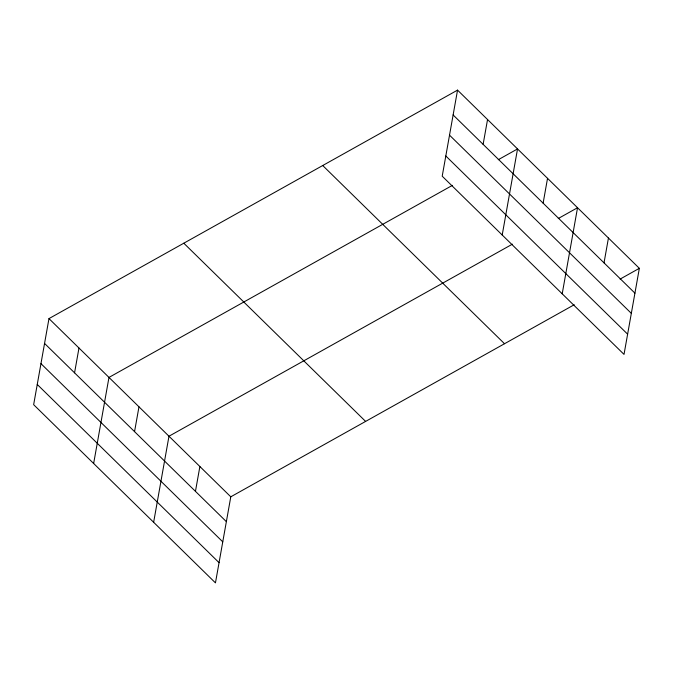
<?xml version="1.0" encoding="UTF-8"?>
<svg xmlns="http://www.w3.org/2000/svg" width="673" height="673" viewBox="0 0 673 673"><rect width="100%" height="100%" fill="white"/><g stroke="black" fill="none" stroke-linecap="round" stroke-linejoin="round"><path stroke-width="1.01" d="M457.547 90.123L442.211 176.191L624.022 354.393L639.35 268.325L457.547 90.123L48.978 318.607L33.65 404.675L215.453 582.877L230.789 496.809L574.229 304.743M74.56 372.834L78.977 348.017M93.648 463.478L108.976 377.418L452.424 185.353M134.55 431.637L138.975 406.82M153.637 522.29L168.973 436.222L512.414 244.156M195.456 491.34L199.881 466.515M483.121 144.35L487.546 119.525M502.209 234.995L517.537 148.935L498.281 159.703M543.119 203.153L547.536 178.337M562.207 293.798L577.535 207.738L558.279 218.506M604.026 262.849L608.442 238.032M620.085 279.102L639.35 268.325M453.122 114.948L634.925 293.15M449.522 135.155L631.333 313.357M445.812 155.976L627.623 334.178M322.72 165.524L504.523 343.726M183.805 243.214L365.607 421.407M48.978 318.607L230.789 496.809M44.561 343.432L226.364 521.634M40.96 363.639L222.763 541.841M37.251 384.46L219.053 562.662"/></g></svg>
